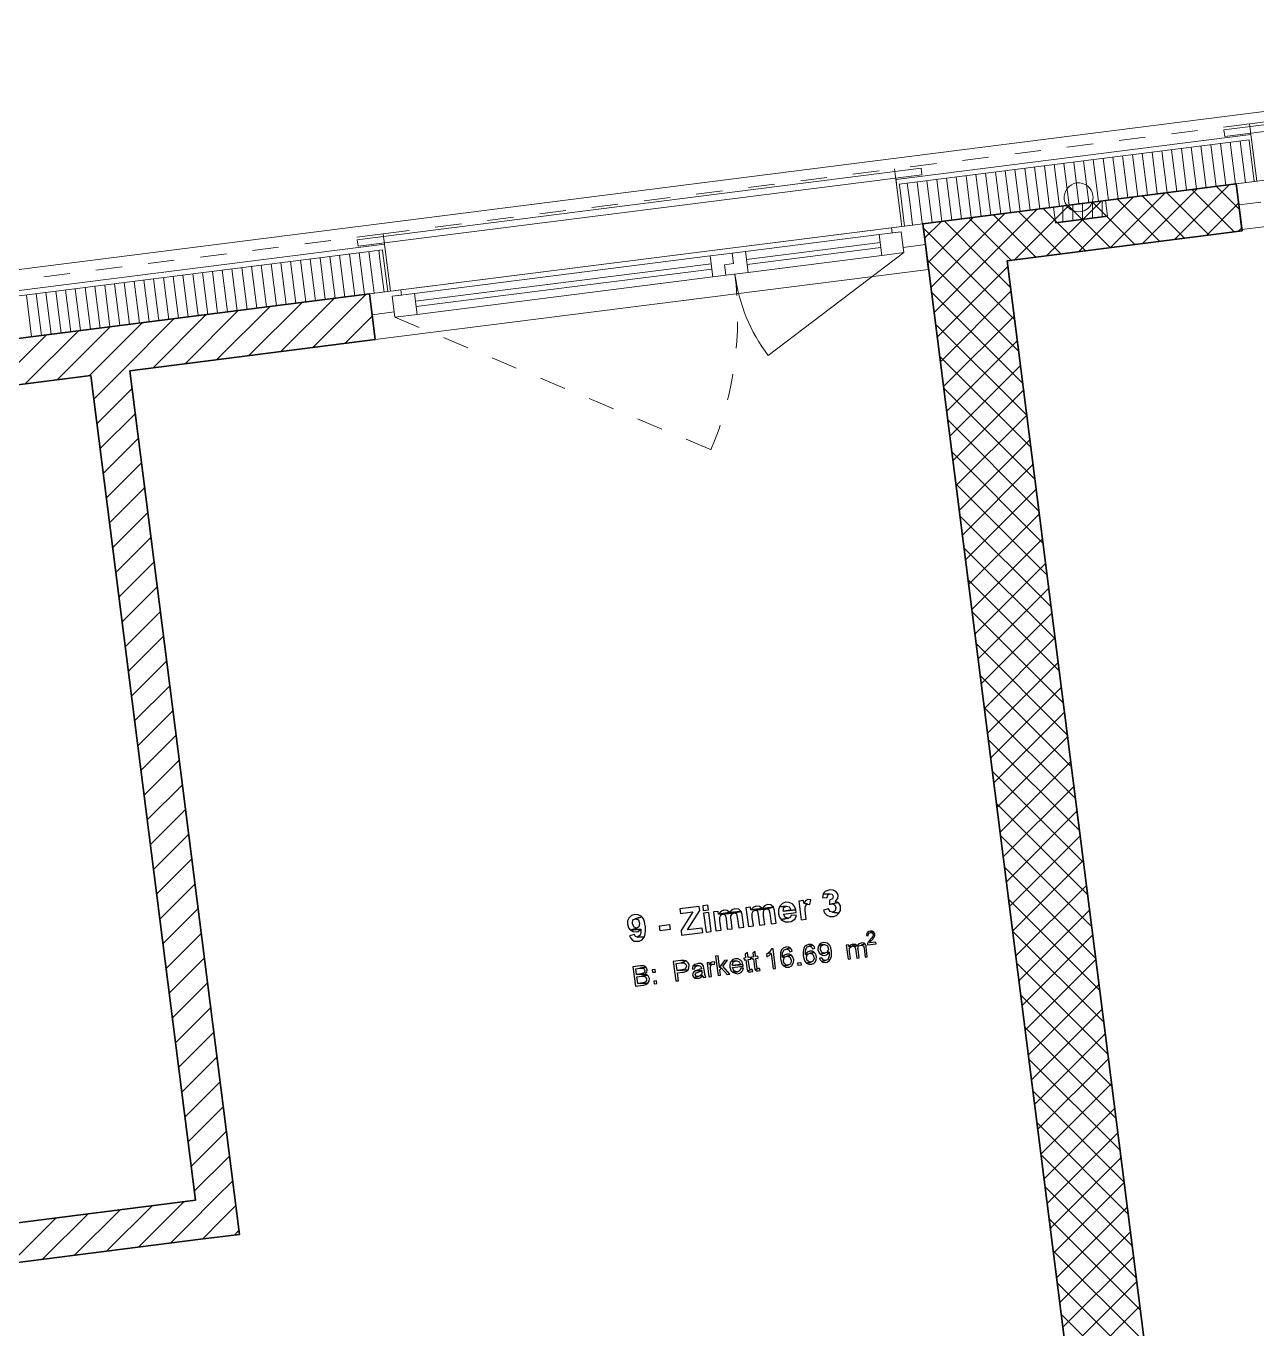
# Model space of a CAD drawing. Header units: metres. Extents: x 2713679.5 to 2713747.3, y 1226017.1 to 1226104.2.
# Drawn here: x 2713735.583 to 2713740.261, y 1226050.449 to 1226055.403 of the extents above; entities that cross this region are included whole.
import ezdxf

# ---------------------------------------------------------------- set-up
doc = ezdxf.new("R2010")
doc.units = ezdxf.units.M
doc.header["$MEASUREMENT"] = 0
doc.linetypes.add('Strich 2_1mm', pattern=[0.15, 0.1, -0.05])
doc.layers.add('plangrafiken', color=251, linetype='Continuous')
doc.layers.add('waende_stuetzen', color=250, linetype='Continuous')
doc.layers.add('texte', color=7, linetype='Continuous', true_color=0x000000)

msp = doc.modelspace()

# ---------------------------------------------------------------- linework, layer by layer
at = {"layer": 'plangrafiken', "color": 7, "linetype": 'Continuous', "lineweight": 13}
for p, q in [((2713742.9531, 1226055.366), (2713740.1357, 1226055.0084)), ((2713740.1388, 1226054.9836), (2713742.9562, 1226055.3412)), ((2713740.1357, 1226055.0084), (2713740.1388, 1226054.9836)), ((2713738.9849, 1226054.8624), (2713736.8421, 1226054.5904)), ((2713736.8452, 1226054.5656), (2713738.988, 1226054.8376)), ((2713738.988, 1226054.8376), (2713738.9849, 1226054.8624)), ((2713739.5986, 1226054.6681), (2713739.5986, 1226054.7286)), ((2713739.6361, 1226054.6729), (2713739.6361, 1226054.7333)), ((2713739.6736, 1226054.6776), (2713739.6736, 1226054.7381)), ((2713739.5236, 1226054.6586), (2713739.5236, 1226054.7191)), ((2713739.5611, 1226054.6633), (2713739.5611, 1226054.7238)), ((2713736.8421, 1226054.5904), (2713736.8452, 1226054.5656))]:
    msp.add_line(p, q, dxfattribs=at)
at = {"layer": 'plangrafiken', "color": 7, "linetype": 'Continuous', "lineweight": 18}
for p, q in [((2713739.4875, 1226054.7145), (2713739.6859, 1226054.7397)), ((2713739.6859, 1226054.7397), (2713739.6935, 1226054.6801)), ((2713739.4951, 1226054.655), (2713739.4875, 1226054.7145))]:
    msp.add_line(p, q, dxfattribs=at)
at = {"layer": 'plangrafiken', "color": 7, "linetype": 'Continuous', "lineweight": 35}
msp.add_line((2713739.4951, 1226054.655), (2713739.6935, 1226054.6801), dxfattribs=at)
at = {"layer": 'plangrafiken', "color": 7, "linetype": 'Continuous', "lineweight": 18}
for start, end in [(7.2326, 187.2326), (187.2326, 7.2326)]:
    msp.add_arc((2713739.5836, 1226054.7519), 0.055, start, end, dxfattribs=at)
at = {"layer": 'texte'}
for points in [[(2713738.6127, 1226052.1019), (2713738.6102, 1226052.0893), (2713738.6277, 1226052.0881), (2713738.6302, 1226052.0993), (2713738.6378, 1226052.1031)], [(2713738.6365, 1226052.1194), (2713738.634, 1226052.1181), (2713738.6227, 1226052.1144), (2713738.6215, 1226052.1144), (2713738.6127, 1226052.1044), (2713738.6127, 1226052.1019), (2713738.6378, 1226052.1031), (2713738.6465, 1226052.1019), (2713738.6503, 1226052.0943), (2713738.6478, 1226052.0843), (2713738.6365, 1226052.0793), (2713738.6365, 1226052.063), (2713738.6453, 1226052.0655), (2713738.6703, 1226052.0706), (2713738.6578, 1226052.0743), (2713738.659, 1226052.0756), (2713738.6678, 1226052.0856), (2713738.6691, 1226052.0968), (2713738.6678, 1226052.1031), (2713738.6603, 1226052.1131), (2713738.6503, 1226052.1181)], [(2713738.1408, 1226052.0555), (2713738.0681, 1226052.0468), (2713738.0707, 1226052.0292), (2713738.117, 1226052.0355), (2713738.0732, 1226051.9641), (2713738.0744, 1226051.9466), (2713738.1558, 1226051.9566), (2713738.1533, 1226051.9729), (2713738.0969, 1226051.9666), (2713738.1433, 1226052.0405)], [(2713738.1746, 1226052.0605), (2713738.1558, 1226052.058), (2713738.157, 1226052.0405), (2713738.1771, 1226052.043)], [(2713738.3361, 1226052.053), (2713738.3185, 1226052.0505), (2713738.3285, 1226051.9792), (2713738.3473, 1226051.9817), (2713738.3423, 1226052.0155), (2713738.3423, 1226052.0192), (2713738.3423, 1226052.0305), (2713738.3461, 1226052.038), (2713738.3548, 1226052.0418), (2713738.3974, 1226052.0468), (2713738.4237, 1226052.053), (2713738.3811, 1226052.048), (2713738.3373, 1226052.043)], [(2713738.3586, 1226052.0568), (2713738.3586, 1226052.0568), (2713738.3473, 1226052.053), (2713738.3373, 1226052.043), (2713738.3811, 1226052.048), (2713738.3711, 1226052.0555)], [(2713738.4012, 1226052.063), (2713738.3899, 1226052.058), (2713738.3899, 1226052.058), (2713738.3811, 1226052.048), (2713738.4237, 1226052.053), (2713738.4149, 1226052.0605), (2713738.4137, 1226052.0618)], [(2713738.4237, 1226052.053), (2713738.3974, 1226052.0468), (2713738.4062, 1226052.0443), (2713738.4062, 1226052.0443), (2713738.4099, 1226052.0305), (2713738.4149, 1226051.9892), (2713738.4337, 1226051.9917), (2713738.4274, 1226052.038), (2713738.4274, 1226052.0405)], [(2713738.4462, 1226052.0543), (2713738.4425, 1226052.043), (2713738.4425, 1226052.0292), (2713738.4425, 1226052.028), (2713738.4462, 1226052.0155), (2713738.4525, 1226052.0055), (2713738.4813, 1226052.0105), (2713738.4688, 1226052.0142), (2713738.4688, 1226052.0155), (2713738.4625, 1226052.0267), (2713738.5101, 1226052.033), (2713738.5088, 1226052.043), (2713738.4612, 1226052.038), (2713738.4612, 1226052.0393), (2713738.4637, 1226052.0518), (2713738.4738, 1226052.0568)], [(2713738.4713, 1226052.0718), (2713738.47, 1226052.0718), (2713738.4575, 1226052.0668), (2713738.4487, 1226052.058), (2713738.4462, 1226052.0543), (2713738.4738, 1226052.0568), (2713738.4838, 1226052.0543), (2713738.485, 1226052.053), (2713738.49, 1226052.0418), (2713738.4612, 1226052.038), (2713738.5088, 1226052.043), (2713738.5038, 1226052.0555), (2713738.4975, 1226052.0643), (2713738.495, 1226052.0655), (2713738.4838, 1226052.0706)], [(2713738.5376, 1226052.0781), (2713738.5201, 1226052.0756), (2713738.5288, 1226052.0042), (2713738.5476, 1226052.0067), (2713738.5451, 1226052.0292), (2713738.5439, 1226052.043), (2713738.5439, 1226052.053), (2713738.5476, 1226052.0618), (2713738.5539, 1226052.0643), (2713738.5389, 1226052.0681)], [(2713738.5539, 1226052.0818), (2713738.5464, 1226052.0781), (2713738.5389, 1226052.0681), (2713738.5539, 1226052.0643), (2713738.5626, 1226052.063), (2713738.5664, 1226052.0806), (2713738.5664, 1226052.0806)], [(2713738.6703, 1226052.0706), (2713738.6453, 1226052.0655), (2713738.6553, 1226052.063), (2713738.6603, 1226052.0518), (2713738.6603, 1226052.0518), (2713738.6578, 1226052.0393), (2713738.6478, 1226052.0342), (2713738.6728, 1226052.0305), (2713738.6791, 1226052.0405), (2713738.6791, 1226052.053), (2713738.6791, 1226052.058), (2713738.6728, 1226052.0681)], [(2713737.8966, 1226052.0255), (2713737.8841, 1226052.0217), (2713737.8754, 1226052.013), (2713737.8741, 1226052.0117), (2713737.8691, 1226052.0004), (2713737.8691, 1226051.9879), (2713737.8691, 1226051.9879), (2713737.8729, 1226051.9742), (2713737.8804, 1226051.9654), (2713737.9042, 1226051.9729), (2713737.8941, 1226051.9767), (2713737.8929, 1226051.9779), (2713737.8879, 1226051.9904), (2713737.8879, 1226051.9917), (2713737.8891, 1226052.0042), (2713737.8979, 1226052.0092), (2713737.9229, 1226052.0167), (2713737.9204, 1226052.0192), (2713737.9092, 1226052.0242)], [(2713737.9229, 1226052.0167), (2713737.8979, 1226052.0092), (2713737.9079, 1226052.0055), (2713737.9104, 1226052.0042), (2713737.9142, 1226051.9917), (2713737.9142, 1226051.9904), (2713737.9117, 1226051.9779), (2713737.9042, 1226051.9729), (2713737.8804, 1226051.9654), (2713737.9192, 1226051.9692), (2713737.9192, 1226051.9566), (2713737.9167, 1226051.9466), (2713737.9067, 1226051.9391), (2713737.9342, 1226051.9404), (2713737.9367, 1226051.9516), (2713737.938, 1226051.9641), (2713737.938, 1226051.9792), (2713737.9367, 1226051.9817), (2713737.9342, 1226051.9967), (2713737.9292, 1226052.008)], [(2713738.1783, 1226052.033), (2713738.1583, 1226052.0305), (2713738.1683, 1226051.9579), (2713738.1871, 1226051.9604)], [(2713738.2134, 1226052.0368), (2713738.1958, 1226052.0355), (2713738.2046, 1226051.9629), (2713738.2246, 1226051.9654), (2713738.2196, 1226052.0004), (2713738.2196, 1226052.003), (2713738.2196, 1226052.0155), (2713738.2234, 1226052.023), (2713738.2309, 1226052.0267), (2713738.2747, 1226052.0317), (2713738.301, 1226052.0368), (2713738.2572, 1226052.033), (2713738.2146, 1226052.0267)], [(2713738.2359, 1226052.0418), (2713738.2347, 1226052.0418), (2713738.2234, 1226052.0368), (2713738.2146, 1226052.0267), (2713738.2572, 1226052.033), (2713738.2484, 1226052.0405)], [(2713738.2747, 1226052.0317), (2713738.2309, 1226052.0267), (2713738.2372, 1226052.0255), (2713738.2409, 1226052.0217), (2713738.2409, 1226052.0205), (2713738.2434, 1226052.008), (2713738.2484, 1226051.9692), (2713738.2672, 1226051.9704), (2713738.2634, 1226052.0055), (2713738.2622, 1226052.008), (2713738.2622, 1226052.0205), (2713738.2672, 1226052.028)], [(2713738.2772, 1226052.0468), (2713738.2659, 1226052.043), (2713738.2659, 1226052.043), (2713738.2572, 1226052.033), (2713738.301, 1226052.0368), (2713738.2922, 1226052.0455), (2713738.291, 1226052.0455)], [(2713738.301, 1226052.0368), (2713738.2747, 1226052.0317), (2713738.2822, 1226052.0292), (2713738.2835, 1226052.028), (2713738.286, 1226052.0155), (2713738.2922, 1226051.9742), (2713738.311, 1226051.9767), (2713738.3048, 1226052.023), (2713738.3048, 1226052.0255)], [(2713738.3974, 1226052.0468), (2713738.3548, 1226052.0418), (2713738.3598, 1226052.0418), (2713738.3636, 1226052.0368), (2713738.3636, 1226052.0368), (2713738.3661, 1226052.0242), (2713738.3711, 1226051.9842), (2713738.3911, 1226051.9867), (2713738.3861, 1226052.0217), (2713738.3861, 1226052.0242), (2713738.3861, 1226052.0368), (2713738.3899, 1226052.0443)], [(2713738.4913, 1226052.023), (2713738.4875, 1226052.0142), (2713738.4813, 1226052.0105), (2713738.4525, 1226052.0055), (2713738.4575, 1226052.0017), (2713738.4688, 1226051.9967), (2713738.4825, 1226051.9967), (2713738.4913, 1226051.9979), (2713738.5013, 1226052.0042), (2713738.5063, 1226052.0092), (2713738.5113, 1226052.0217)], [(2713738.6328, 1226052.0468), (2713738.614, 1226052.0418), (2713738.6177, 1226052.0317), (2713738.6265, 1226052.023), (2713738.6378, 1226052.018), (2713738.6503, 1226052.018), (2713738.6515, 1226052.018), (2713738.6628, 1226052.0217), (2713738.6728, 1226052.0305), (2713738.6478, 1226052.0342), (2713738.639, 1226052.0368)], [(2713737.8804, 1226051.9654), (2713737.8891, 1226051.9604), (2713737.9016, 1226051.9591), (2713737.9092, 1226051.9604), (2713737.9192, 1226051.9692)], [(2713737.993, 1226051.9629), (2713737.9905, 1226051.9817), (2713738.0281, 1226051.9867), (2713738.0306, 1226051.9679), (2713737.993, 1226051.9629)], [(2713738.793, 1226051.9616), (2713738.7867, 1226051.9604), (2713738.7817, 1226051.9566), (2713738.7792, 1226051.9529), (2713738.778, 1226051.9454), (2713738.7842, 1226051.9454), (2713738.7842, 1226051.9479), (2713738.7867, 1226051.9529), (2713738.7867, 1226051.9541), (2713738.793, 1226051.9566), (2713738.8043, 1226051.9591), (2713738.7993, 1226051.9616)], [(2713738.8043, 1226051.9591), (2713738.793, 1226051.9566), (2713738.7942, 1226051.9566), (2713738.8005, 1226051.9554), (2713738.8005, 1226051.9554), (2713738.803, 1226051.9491), (2713738.803, 1226051.9479), (2713738.8018, 1226051.9416), (2713738.8005, 1226051.9404), (2713738.798, 1226051.9366), (2713738.7917, 1226051.9303), (2713738.7892, 1226051.9266), (2713738.7855, 1226051.9216), (2713738.7842, 1226051.9203), (2713738.7817, 1226051.9153), (2713738.7817, 1226051.9103), (2713738.8143, 1226051.9141), (2713738.813, 1226051.9203), (2713738.7892, 1226051.9178), (2713738.7917, 1226051.9203), (2713738.793, 1226051.9228), (2713738.798, 1226051.9278), (2713738.803, 1226051.9328), (2713738.8055, 1226051.9379), (2713738.8068, 1226051.9391), (2713738.8093, 1226051.9441), (2713738.8093, 1226051.9504), (2713738.808, 1226051.9541)], [(2713737.8954, 1226051.9491), (2713737.8766, 1226051.9441), (2713737.8804, 1226051.9366), (2713737.8879, 1226051.9278), (2713737.8941, 1226051.9241), (2713737.9079, 1226051.9241), (2713737.9129, 1226051.9241), (2713737.9242, 1226051.9291), (2713737.9329, 1226051.9391), (2713737.9342, 1226051.9404), (2713737.9067, 1226051.9391), (2713737.8991, 1226051.9416)], [(2713738.4725, 1226051.9015), (2713738.47, 1226051.9003), (2713738.4612, 1226051.8965), (2713738.4537, 1226051.8903), (2713738.4525, 1226051.8878), (2713738.45, 1226051.879), (2713738.45, 1226051.869), (2713738.45, 1226051.8577), (2713738.4525, 1226051.8465), (2713738.4562, 1226051.8377), (2713738.4612, 1226051.8314), (2713738.4625, 1226051.8302), (2713738.48, 1226051.8327), (2713738.4713, 1226051.8339), (2713738.465, 1226051.839), (2713738.4625, 1226051.8477), (2713738.4625, 1226051.8515), (2713738.465, 1226051.8602), (2713738.4663, 1226051.8627), (2713738.4587, 1226051.8627), (2713738.4587, 1226051.8715), (2713738.4587, 1226051.8803), (2713738.46, 1226051.8815), (2713738.465, 1226051.8903), (2713738.4725, 1226051.8928), (2713738.4875, 1226051.8978), (2713738.4825, 1226051.9003)], [(2713738.5589, 1226051.9116), (2713738.5564, 1226051.9116), (2713738.5476, 1226051.9078), (2713738.5414, 1226051.9015), (2713738.5401, 1226051.899), (2713738.5376, 1226051.8903), (2713738.5364, 1226051.8803), (2713738.5364, 1226051.869), (2713738.5389, 1226051.8577), (2713738.5426, 1226051.8477), (2713738.5476, 1226051.8415), (2713738.5489, 1226051.8402), (2713738.5664, 1226051.844), (2713738.5589, 1226051.8452), (2713738.5514, 1226051.8502), (2713738.5489, 1226051.859), (2713738.5489, 1226051.8627), (2713738.5514, 1226051.8715), (2713738.5526, 1226051.8728), (2713738.5451, 1226051.8728), (2713738.5451, 1226051.8828), (2713738.5464, 1226051.8903), (2713738.5464, 1226051.8928), (2713738.5514, 1226051.9015), (2713738.5589, 1226051.9041), (2713738.5739, 1226051.9091), (2713738.5689, 1226051.9116)], [(2713738.5739, 1226051.9091), (2713738.5589, 1226051.9041), (2713738.5601, 1226051.9041), (2713738.5689, 1226051.9015), (2713738.5727, 1226051.894), (2713738.5814, 1226051.8965), (2713738.5802, 1226051.9015)], [(2713738.5977, 1226051.9091), (2713738.5939, 1226051.9015), (2713738.5927, 1226051.8903), (2713738.5964, 1226051.8815), (2713738.6015, 1226051.874), (2713738.619, 1226051.8778), (2713738.6177, 1226051.8778), (2713738.609, 1226051.8803), (2713738.6065, 1226051.8828), (2713738.6027, 1226051.8915), (2713738.6027, 1226051.8965), (2713738.6052, 1226051.9053), (2713738.6077, 1226051.9078), (2713738.6152, 1226051.9116)], [(2713738.614, 1226051.9191), (2713738.6052, 1226051.9166), (2713738.5977, 1226051.9103), (2713738.5977, 1226051.9091), (2713738.6152, 1226051.9116), (2713738.6177, 1226051.9116), (2713738.6265, 1226051.9078), (2713738.629, 1226051.9053), (2713738.6315, 1226051.8965), (2713738.6328, 1226051.8928), (2713738.629, 1226051.884), (2713738.6277, 1226051.8815), (2713738.6353, 1226051.8815), (2713738.6353, 1226051.879), (2713738.6353, 1226051.8778), (2713738.6353, 1226051.8677), (2713738.6328, 1226051.859), (2713738.629, 1226051.8527), (2713738.6215, 1226051.8502), (2713738.6077, 1226051.8465), (2713738.6115, 1226051.844), (2713738.6215, 1226051.8427), (2713738.6277, 1226051.844), (2713738.6353, 1226051.849), (2713738.639, 1226051.854), (2713738.6428, 1226051.8627), (2713738.644, 1226051.8652), (2713738.644, 1226051.8753), (2713738.644, 1226051.8865), (2713738.6428, 1226051.8878), (2713738.6415, 1226051.899), (2713738.6378, 1226051.9066), (2713738.6353, 1226051.9103), (2713738.6277, 1226051.9166), (2713738.6227, 1226051.9178)], [(2713738.7091, 1226051.9103), (2713738.7004, 1226051.9091), (2713738.7079, 1226051.8552), (2713738.7166, 1226051.8565), (2713738.7129, 1226051.884), (2713738.7129, 1226051.8865), (2713738.7129, 1226051.8953), (2713738.7179, 1226051.9015), (2713738.7104, 1226051.9028)], [(2713738.7254, 1226051.9128), (2713738.7254, 1226051.9128), (2713738.7166, 1226051.9091), (2713738.7104, 1226051.9028), (2713738.7179, 1226051.9015), (2713738.7241, 1226051.9053), (2713738.7354, 1226051.9116), (2713738.7354, 1226051.9116)], [(2713738.7354, 1226051.9116), (2713738.7241, 1226051.9053), (2713738.7317, 1226051.9028), (2713738.7417, 1226051.9053)], [(2713738.7567, 1226051.9178), (2713738.7567, 1226051.9166), (2713738.7479, 1226051.9141), (2713738.7417, 1226051.9053), (2713738.7317, 1226051.9028), (2713738.7354, 1226051.894), (2713738.7404, 1226051.859), (2713738.7492, 1226051.8602), (2713738.7454, 1226051.8915), (2713738.7442, 1226051.8953), (2713738.7467, 1226051.9041), (2713738.7479, 1226051.9053), (2713738.7567, 1226051.9091), (2713738.7705, 1226051.9141), (2713738.7667, 1226051.9166)], [(2713738.7705, 1226051.9141), (2713738.7567, 1226051.9091), (2713738.7617, 1226051.9078), (2713738.7655, 1226051.9053), (2713738.768, 1226051.8965), (2713738.7717, 1226051.8627), (2713738.7805, 1226051.864), (2713738.7767, 1226051.9015), (2713738.7755, 1226051.9066)], [(2713738.2134, 1226051.8677), (2713738.2034, 1226051.8665), (2713738.2134, 1226051.7926), (2713738.2221, 1226051.7939), (2713738.2196, 1226051.8152), (2713738.2259, 1226051.8214), (2713738.2184, 1226051.8252)], [(2713738.281, 1226051.8565), (2713738.2797, 1226051.8565), (2713738.2697, 1226051.854), (2713738.2634, 1226051.8465), (2713738.281, 1226051.849), (2713738.2847, 1226051.849), (2713738.2935, 1226051.8452), (2713738.2935, 1226051.8452), (2713738.2985, 1226051.8352), (2713738.2685, 1226051.8314), (2713738.3073, 1226051.8352), (2713738.3048, 1226051.8452), (2713738.2985, 1226051.8515), (2713738.2985, 1226051.8515), (2713738.2897, 1226051.8565)], [(2713738.3248, 1226051.8803), (2713738.316, 1226051.874), (2713738.3173, 1226051.8602), (2713738.311, 1226051.859), (2713738.3123, 1226051.8527), (2713738.3185, 1226051.8527), (2713738.3223, 1226051.8227), (2713738.3223, 1226051.8214), (2713738.3248, 1226051.8114), (2713738.3386, 1226051.8164), (2713738.3348, 1226051.8164), (2713738.3336, 1226051.8177), (2713738.3323, 1226051.8227), (2713738.3273, 1226051.854), (2713738.3373, 1226051.8552), (2713738.3361, 1226051.8627), (2713738.3273, 1226051.8615)], [(2713738.3536, 1226051.884), (2713738.3448, 1226051.8778), (2713738.3473, 1226051.864), (2713738.3398, 1226051.8627), (2713738.3411, 1226051.8565), (2713738.3473, 1226051.8565), (2713738.3511, 1226051.8264), (2713738.3523, 1226051.8239), (2713738.3536, 1226051.8152), (2713738.3674, 1226051.8202), (2713738.3636, 1226051.8202), (2713738.3623, 1226051.8214), (2713738.3611, 1226051.8264), (2713738.3573, 1226051.8577), (2713738.3661, 1226051.859), (2713738.3648, 1226051.8665), (2713738.3561, 1226051.8652)], [(2713738.4049, 1226051.879), (2713738.3974, 1226051.8728), (2713738.3986, 1226051.864), (2713738.3986, 1226051.864), (2713738.4074, 1226051.869), (2713738.4087, 1226051.8703), (2713738.4149, 1226051.8765)], [(2713738.4224, 1226051.894), (2713738.4162, 1226051.894), (2713738.4149, 1226051.8915), (2713738.4099, 1226051.8828), (2713738.4049, 1226051.879), (2713738.4149, 1226051.8765), (2713738.4224, 1226051.8189), (2713738.4312, 1226051.8202)], [(2713738.4763, 1226051.874), (2713738.475, 1226051.874), (2713738.4663, 1226051.8703), (2713738.465, 1226051.8703), (2713738.4587, 1226051.8627), (2713738.4663, 1226051.8627), (2713738.475, 1226051.8665), (2713738.4925, 1226051.8703), (2713738.485, 1226051.874)], [(2713738.4925, 1226051.8703), (2713738.475, 1226051.8665), (2713738.4775, 1226051.8665), (2713738.4863, 1226051.8627), (2713738.4875, 1226051.8602), (2713738.4913, 1226051.8515), (2713738.4913, 1226051.8477), (2713738.4888, 1226051.8377), (2713738.4875, 1226051.8365), (2713738.48, 1226051.8327), (2713738.4625, 1226051.8302), (2713738.4713, 1226051.8252), (2713738.4813, 1226051.8252), (2713738.4838, 1226051.8252), (2713738.4925, 1226051.8302), (2713738.4938, 1226051.8314), (2713738.4988, 1226051.8402), (2713738.5001, 1226051.8427), (2713738.5013, 1226051.8527), (2713738.4975, 1226051.8627)], [(2713738.4875, 1226051.8978), (2713738.4725, 1226051.8928), (2713738.4725, 1226051.894), (2713738.4825, 1226051.8903), (2713738.4863, 1226051.8828), (2713738.495, 1226051.8853), (2713738.4938, 1226051.8903)], [(2713738.5626, 1226051.8853), (2713738.5614, 1226051.8853), (2713738.5526, 1226051.8815), (2713738.5514, 1226051.8815), (2713738.5451, 1226051.8728), (2713738.5526, 1226051.8728), (2713738.5614, 1226051.8778), (2713738.5789, 1226051.8803), (2713738.5714, 1226051.8853)], [(2713738.5789, 1226051.8803), (2713738.5614, 1226051.8778), (2713738.5639, 1226051.8778), (2713738.5727, 1226051.874), (2713738.5752, 1226051.8715), (2713738.5777, 1226051.8627), (2713738.5789, 1226051.8577), (2713738.5752, 1226051.849), (2713738.5739, 1226051.8477), (2713738.5664, 1226051.844), (2713738.5489, 1226051.8402), (2713738.5576, 1226051.8365), (2713738.5677, 1226051.8365), (2713738.5702, 1226051.8365), (2713738.5789, 1226051.8402), (2713738.5814, 1226051.8427), (2713738.5864, 1226051.8515), (2713738.5864, 1226051.854), (2713738.5877, 1226051.864), (2713738.5852, 1226051.874)], [(2713738.6077, 1226051.8602), (2713738.599, 1226051.859), (2713738.6015, 1226051.8527), (2713738.6077, 1226051.8465), (2713738.6215, 1226051.8502), (2713738.6127, 1226051.8527), (2713738.6127, 1226051.8527)], [(2713738.6277, 1226051.8815), (2713738.619, 1226051.8778), (2713738.6015, 1226051.874), (2713738.609, 1226051.8703), (2713738.619, 1226051.869), (2713738.619, 1226051.869), (2713738.6277, 1226051.8728), (2713738.629, 1226051.874), (2713738.6353, 1226051.8815)], [(2713737.9179, 1226051.8302), (2713737.8891, 1226051.8264), (2713737.8991, 1226051.7526), (2713737.9279, 1226051.7563), (2713737.9304, 1226051.7563), (2713737.9392, 1226051.7588), (2713737.9467, 1226051.7638), (2713737.9079, 1226051.7626), (2713737.9042, 1226051.7876), (2713737.9217, 1226051.7901), (2713737.9455, 1226051.7939), (2713737.9367, 1226051.7976), (2713737.9367, 1226051.7976), (2713737.9029, 1226051.7964), (2713737.9004, 1226051.8189), (2713737.9154, 1226051.8214), (2713737.9392, 1226051.8252), (2713737.9317, 1226051.8302), (2713737.9279, 1226051.8302)], [(2713737.9392, 1226051.8252), (2713737.9154, 1226051.8214), (2713737.9179, 1226051.8214), (2713737.9267, 1226051.8214), (2713737.9329, 1226051.8189), (2713737.9354, 1226051.8127), (2713737.9342, 1226051.8052), (2713737.9292, 1226051.8014), (2713737.9192, 1226051.7989), (2713737.9029, 1226051.7964), (2713737.9367, 1226051.7976), (2713737.943, 1226051.8052), (2713737.9442, 1226051.8139), (2713737.9442, 1226051.8152), (2713737.9405, 1226051.8239)], [(2713737.9743, 1226051.8164), (2713737.963, 1226051.8152), (2713737.9642, 1226051.8052), (2713737.9755, 1226051.8064)], [(2713738.0719, 1226051.8502), (2713738.0431, 1226051.8465), (2713738.0531, 1226051.7726), (2713738.0631, 1226051.7726), (2713738.0594, 1226051.8039), (2713738.0782, 1226051.8064), (2713738.0832, 1226051.8064), (2713738.0932, 1226051.8102), (2713738.0994, 1226051.8152), (2713738.0581, 1226051.8127), (2713738.0544, 1226051.839), (2713738.0732, 1226051.8415), (2713738.0919, 1226051.849), (2713738.0919, 1226051.849), (2713738.0832, 1226051.8502), (2713738.0819, 1226051.8502)], [(2713738.0919, 1226051.849), (2713738.0732, 1226051.8415), (2713738.0832, 1226051.8415), (2713738.0894, 1226051.8377), (2713738.0932, 1226051.8302), (2713738.0932, 1226051.8289), (2713738.0894, 1226051.8202), (2713738.0869, 1226051.8177), (2713738.0769, 1226051.8152), (2713738.0581, 1226051.8127), (2713738.0994, 1226051.8152), (2713738.102, 1226051.8227), (2713738.1032, 1226051.8314), (2713738.1032, 1226051.8327), (2713738.0994, 1226051.8415)], [(2713738.117, 1226051.8289), (2713738.1145, 1226051.8189), (2713738.1232, 1226051.8189), (2713738.127, 1226051.8277), (2713738.127, 1226051.8277), (2713738.1358, 1226051.8314)], [(2713738.127, 1226051.8114), (2713738.1207, 1226051.8077), (2713738.117, 1226051.8014), (2713738.1157, 1226051.7939), (2713738.117, 1226051.7914), (2713738.122, 1226051.7839), (2713738.1383, 1226051.7889), (2713738.1295, 1226051.7901), (2713738.1257, 1226051.7964), (2713738.127, 1226051.8001), (2713738.1295, 1226051.8039), (2713738.137, 1226051.8064), (2713738.1433, 1226051.8089), (2713738.152, 1226051.8127)], [(2713738.137, 1226051.839), (2713738.1345, 1226051.8377), (2713738.1245, 1226051.8352), (2713738.1245, 1226051.8352), (2713738.117, 1226051.8289), (2713738.117, 1226051.8289), (2713738.1358, 1226051.8314), (2713738.1383, 1226051.8314), (2713738.147, 1226051.8289), (2713738.1508, 1226051.8214), (2713738.1508, 1226051.8189), (2713738.1458, 1226051.8177), (2713738.1345, 1226051.8139), (2713738.127, 1226051.8114), (2713738.152, 1226051.8127), (2713738.152, 1226051.8089), (2713738.152, 1226051.7989), (2713738.147, 1226051.7926), (2713738.1558, 1226051.7914), (2713738.1583, 1226051.7851), (2713738.167, 1226051.7864), (2713738.1645, 1226051.7926), (2713738.1633, 1226051.7964), (2713738.162, 1226051.8089), (2713738.1595, 1226051.8214), (2713738.1583, 1226051.8289), (2713738.1545, 1226051.8352), (2713738.1483, 1226051.839), (2713738.147, 1226051.839)], [(2713738.1796, 1226051.8427), (2713738.1721, 1226051.8415), (2713738.1783, 1226051.7876), (2713738.1883, 1226051.7889), (2713738.1846, 1226051.8177), (2713738.1846, 1226051.8177), (2713738.1846, 1226051.8277), (2713738.1871, 1226051.8339), (2713738.1921, 1226051.8365), (2713738.1808, 1226051.8352)], [(2713738.1921, 1226051.8452), (2713738.1858, 1226051.8427), (2713738.1808, 1226051.8352), (2713738.1921, 1226051.8365), (2713738.1996, 1226051.8352), (2713738.2009, 1226051.844), (2713738.2009, 1226051.844)], [(2713738.2497, 1226051.8515), (2713738.2372, 1226051.8502), (2713738.2184, 1226051.8252), (2713738.2259, 1226051.8214), (2713738.2472, 1226051.7964), (2713738.2584, 1226051.7976), (2713738.2309, 1226051.8289)], [(2713738.2634, 1226051.8465), (2713738.2609, 1226051.844), (2713738.2584, 1226051.8352), (2713738.2584, 1226051.8252), (2713738.2597, 1226051.8214), (2713738.2622, 1226051.8127), (2713738.2685, 1226051.8052), (2713738.2872, 1226051.8077), (2713738.2835, 1226051.8077), (2713738.2747, 1226051.8114), (2713738.2722, 1226051.8152), (2713738.2685, 1226051.8239), (2713738.3085, 1226051.8289), (2713738.3085, 1226051.8314), (2713738.3073, 1226051.8352), (2713738.2685, 1226051.8314), (2713738.2685, 1226051.8352), (2713738.271, 1226051.844), (2713738.2722, 1226051.8452), (2713738.281, 1226051.849)], [(2713738.2997, 1226051.8214), (2713738.2997, 1226051.8202), (2713738.2947, 1226051.8114), (2713738.2872, 1226051.8077), (2713738.2685, 1226051.8052), (2713738.2697, 1226051.8052), (2713738.2785, 1226051.8014), (2713738.2885, 1226051.8001), (2713738.2947, 1226051.8026), (2713738.3023, 1226051.8077), (2713738.306, 1226051.8114), (2713738.3098, 1226051.8214)], [(2713738.3423, 1226051.8164), (2713738.3386, 1226051.8164), (2713738.3248, 1226051.8114), (2713738.3298, 1226051.8077), (2713738.3373, 1226051.8077), (2713738.3448, 1226051.8089)], [(2713738.3711, 1226051.8202), (2713738.3674, 1226051.8202), (2713738.3536, 1226051.8152), (2713738.3586, 1226051.8114), (2713738.3661, 1226051.8114), (2713738.3736, 1226051.8127)], [(2713738.5176, 1226051.8314), (2713738.5163, 1226051.8415), (2713738.5276, 1226051.8427), (2713738.5288, 1226051.8327), (2713738.5176, 1226051.8314)], [(2713737.9455, 1226051.7939), (2713737.9217, 1226051.7901), (2713737.9229, 1226051.7901), (2713737.9329, 1226051.7901), (2713737.9392, 1226051.7864), (2713737.9417, 1226051.7801), (2713737.9417, 1226051.7739), (2713737.938, 1226051.7688), (2713737.9329, 1226051.7663), (2713737.9267, 1226051.7651), (2713737.9079, 1226051.7626), (2713737.9467, 1226051.7638), (2713737.9517, 1226051.7714), (2713737.9517, 1226051.7714), (2713737.953, 1226051.7814), (2713737.9517, 1226051.7839), (2713737.948, 1226051.7914)], [(2713737.9793, 1226051.7726), (2713737.9693, 1226051.7714), (2713737.9705, 1226051.7613), (2713737.9805, 1226051.7626)], [(2713738.147, 1226051.7926), (2713738.1383, 1226051.7889), (2713738.122, 1226051.7839), (2713738.1257, 1226051.7826), (2713738.137, 1226051.7814), (2713738.137, 1226051.7814), (2713738.1458, 1226051.7839), (2713738.147, 1226051.7851), (2713738.1558, 1226051.7914)]]:
    msp.add_lwpolyline(points, close=True, dxfattribs=at)
at = {"layer": 'waende_stuetzen', "color": 7, "linetype": 'Continuous', "lineweight": 13}
for p, q in [((2713740.2286, 1226055.0706), (2713742.8476, 1226055.403)), ((2713740.2286, 1226055.0706), (2713738.8794, 1226054.8994)), ((2713740.204, 1226054.629), (2713742.9817, 1226054.9815)), ((2713736.935, 1226054.6526), (2713738.8794, 1226054.8994)), ((2713740.2613, 1226054.8127), (2713738.9121, 1226054.6415)), ((2713740.301, 1226054.8177), (2713740.1819, 1226054.8026)), ((2713740.192, 1226054.7232), (2713740.2763, 1226054.7339)), ((2713736.935, 1226054.6526), (2713734.3854, 1226054.3291)), ((2713736.9677, 1226054.3947), (2713738.9121, 1226054.6415)), ((2713738.8724, 1226054.6364), (2713737.0074, 1226054.3997)), ((2713738.9915, 1226054.6515), (2713738.8724, 1226054.6364)), ((2713738.8724, 1226054.6364), (2713738.875, 1226054.6166)), ((2713738.8254, 1226054.6103), (2713738.3169, 1226054.5458)), ((2713738.8291, 1226054.5805), (2713738.3207, 1226054.516)), ((2713738.9097, 1226054.621), (2713738.8254, 1226054.6103)), ((2713738.8254, 1226054.6103), (2713738.8354, 1226054.5309)), ((2713738.875, 1226054.6166), (2713738.9097, 1226054.621)), ((2713738.9097, 1226054.621), (2713738.9172, 1226054.5615)), ((2713738.9198, 1226054.5416), (2713738.9097, 1226054.621)), ((2713738.183, 1226054.5288), (2713737.0595, 1226054.3862)), ((2713738.2673, 1226054.5395), (2713738.183, 1226054.5288)), ((2713738.183, 1226054.5288), (2713738.1931, 1226054.4494)), ((2713738.3169, 1226054.5458), (2713738.2673, 1226054.5395)), ((2713738.2673, 1226054.5395), (2713738.2724, 1226054.4998)), ((2713738.327, 1226054.4664), (2713738.3169, 1226054.5458)), ((2713738.3232, 1226054.4962), (2713738.8316, 1226054.5607)), ((2713738.327, 1226054.4664), (2713738.8354, 1226054.5309)), ((2713738.9198, 1226054.5416), (2713738.4042, 1226054.1499)), ((2713738.8354, 1226054.5309), (2713738.9198, 1226054.5416)), ((2713738.9172, 1226054.5615), (2713739.0016, 1226054.5722)), ((2713736.9104, 1226054.211), (2713739.0135, 1226054.4779)), ((2713738.1868, 1226054.499), (2713737.0633, 1226054.3564)), ((2713737.0658, 1226054.3366), (2713738.1893, 1226054.4792)), ((2713738.2724, 1226054.4998), (2713738.2376, 1226054.4954)), ((2713738.2376, 1226054.4954), (2713738.2427, 1226054.4557)), ((2713737.0696, 1226054.3068), (2713738.1931, 1226054.4494)), ((2713738.1931, 1226054.4494), (2713738.2427, 1226054.4557)), ((2713738.2427, 1226054.4557), (2713738.327, 1226054.4664)), ((2713736.9677, 1226054.3947), (2713734.4182, 1226054.0711)), ((2713737.0074, 1226054.3997), (2713736.8884, 1226054.3846)), ((2713737.0595, 1226054.3862), (2713736.9752, 1226054.3755)), ((2713736.9752, 1226054.3755), (2713737.0099, 1226054.3799)), ((2713737.0099, 1226054.3799), (2713737.0074, 1226054.3997)), ((2713737.0696, 1226054.3068), (2713737.0595, 1226054.3862)), ((2713736.9827, 1226054.316), (2713736.9752, 1226054.3755)), ((2713736.9752, 1226054.3755), (2713736.9853, 1226054.2961)), ((2713736.8984, 1226054.3053), (2713736.9827, 1226054.316)), ((2713736.9853, 1226054.2961), (2713737.0696, 1226054.3068))]:
    msp.add_line(p, q, dxfattribs=at)
at = {"layer": 'waende_stuetzen', "color": 7, "linetype": 'Strich 2_1mm', "lineweight": 13}
for p, q in [((2713740.2336, 1226055.0309), (2713742.8526, 1226055.3633)), ((2713740.2336, 1226055.0309), (2713738.8844, 1226054.8597)), ((2713736.94, 1226054.613), (2713738.8844, 1226054.8597)), ((2713736.94, 1226054.613), (2713734.3905, 1226054.2894)), ((2713736.9853, 1226054.2961), (2713738.1863, 1226053.7921))]:
    msp.add_line(p, q, dxfattribs=at)
at = {"layer": 'waende_stuetzen', "color": 7, "linetype": 'Continuous', "lineweight": 18}
for p, q in [((2713740.2336, 1226055.0309), (2713740.2361, 1226055.0111)), ((2713740.2386, 1226054.9912), (2713738.8895, 1226054.82)), ((2713740.2361, 1226055.0111), (2713740.2613, 1226054.8127)), ((2713740.2386, 1226054.9912), (2713740.2412, 1226054.9714)), ((2713740.1618, 1226054.9613), (2713738.9713, 1226054.8103)), ((2713740.2312, 1226054.9701), (2713740.1618, 1226054.9613)), ((2713740.2316, 1226054.9677), (2713740.2312, 1226054.9701)), ((2713740.2514, 1226054.8114), (2713740.2316, 1226054.9677)), ((2713740.2613, 1226054.8127), (2713740.2412, 1226054.9714)), ((2713738.8844, 1226054.8597), (2713738.8869, 1226054.8399)), ((2713738.8869, 1226054.8399), (2713738.9121, 1226054.6415)), ((2713738.8895, 1226054.82), (2713738.892, 1226054.8002)), ((2713738.892, 1226054.8002), (2713738.9121, 1226054.6415)), ((2713738.9713, 1226054.8103), (2713738.9019, 1226054.8014)), ((2713738.9022, 1226054.799), (2713738.9019, 1226054.8014)), ((2713738.9022, 1226054.799), (2713738.922, 1226054.6427)), ((2713740.2613, 1226054.8127), (2713740.1819, 1226054.8026)), ((2713740.2514, 1226054.8114), (2713740.1819, 1226054.8026)), ((2713740.2613, 1226054.8127), (2713740.2514, 1226054.8114)), ((2713738.9121, 1226054.6415), (2713738.9915, 1226054.6515)), ((2713738.9121, 1226054.6415), (2713738.922, 1226054.6427)), ((2713738.922, 1226054.6427), (2713738.9915, 1226054.6515)), ((2713736.94, 1226054.613), (2713736.9425, 1226054.5931)), ((2713736.9425, 1226054.5931), (2713736.9677, 1226054.3947)), ((2713736.9451, 1226054.5733), (2713734.3955, 1226054.2497)), ((2713736.8682, 1226054.5434), (2713734.4774, 1226054.2399)), ((2713736.9377, 1226054.5522), (2713736.8682, 1226054.5434)), ((2713736.938, 1226054.5497), (2713736.9377, 1226054.5522)), ((2713736.9578, 1226054.3934), (2713736.938, 1226054.5497)), ((2713736.9451, 1226054.5733), (2713736.9476, 1226054.5534)), ((2713736.9677, 1226054.3947), (2713736.9476, 1226054.5534)), ((2713736.9677, 1226054.3947), (2713736.8884, 1226054.3846)), ((2713736.9578, 1226054.3934), (2713736.8884, 1226054.3846)), ((2713736.9677, 1226054.3947), (2713736.9578, 1226054.3934))]:
    msp.add_line(p, q, dxfattribs=at)
at = {"layer": 'waende_stuetzen', "color": 18, "linetype": 'Continuous', "lineweight": 0, "true_color": 0x000000}
for p, q in [((2713739.8625, 1226054.9234), (2713739.8826, 1226054.7646)), ((2713739.8997, 1226054.9281), (2713739.9198, 1226054.7693)), ((2713739.9369, 1226054.9328), (2713739.957, 1226054.7741)), ((2713739.9741, 1226054.9375), (2713739.9942, 1226054.7788)), ((2713740.0113, 1226054.9422), (2713740.0314, 1226054.7835)), ((2713740.0485, 1226054.947), (2713740.0686, 1226054.7882)), ((2713740.0857, 1226054.9517), (2713740.1058, 1226054.793)), ((2713740.1229, 1226054.9564), (2713740.143, 1226054.7977)), ((2713740.1601, 1226054.9611), (2713740.1802, 1226054.8024)), ((2713740.1973, 1226054.9658), (2713740.2073, 1226054.887)), ((2713739.4905, 1226054.8761), (2713739.5106, 1226054.7174)), ((2713739.5277, 1226054.8809), (2713739.5478, 1226054.7221)), ((2713739.5649, 1226054.8856), (2713739.585, 1226054.7269)), ((2713739.6021, 1226054.8903), (2713739.6222, 1226054.7316)), ((2713739.6393, 1226054.895), (2713739.6594, 1226054.7363)), ((2713739.6765, 1226054.8997), (2713739.6966, 1226054.741)), ((2713739.7137, 1226054.9045), (2713739.7338, 1226054.7457)), ((2713739.7509, 1226054.9092), (2713739.771, 1226054.7505)), ((2713739.7881, 1226054.9139), (2713739.8082, 1226054.7552)), ((2713739.8253, 1226054.9186), (2713739.8454, 1226054.7599)), ((2713740.2073, 1226054.887), (2713740.2174, 1226054.8071)), ((2713739.0813, 1226054.8242), (2713739.1014, 1226054.6655)), ((2713739.1185, 1226054.8289), (2713739.1386, 1226054.6702)), ((2713739.1557, 1226054.8337), (2713739.1758, 1226054.6749)), ((2713739.1929, 1226054.8384), (2713739.213, 1226054.6796)), ((2713739.2301, 1226054.8431), (2713739.2502, 1226054.6844)), ((2713739.2673, 1226054.8478), (2713739.2874, 1226054.6891)), ((2713739.3045, 1226054.8525), (2713739.3246, 1226054.6938)), ((2713739.3417, 1226054.8573), (2713739.3618, 1226054.6985)), ((2713739.3789, 1226054.862), (2713739.399, 1226054.7033)), ((2713739.4161, 1226054.8667), (2713739.4362, 1226054.708)), ((2713739.4533, 1226054.8714), (2713739.4734, 1226054.7127)), ((2713738.9324, 1226054.8053), (2713738.9415, 1226054.7341)), ((2713738.9697, 1226054.81), (2713738.9893, 1226054.6551)), ((2713739.0069, 1226054.8148), (2713739.027, 1226054.656)), ((2713739.0441, 1226054.8195), (2713739.0642, 1226054.6608)), ((2713739.826, 1226054.576), (2713740.0338, 1226054.7838)), ((2713739.9475, 1226054.5914), (2713740.1553, 1226054.7992)), ((2713740.1743, 1226054.6202), (2713740.0133, 1226054.7812)), ((2713740.1941, 1226054.7065), (2713740.1074, 1226054.7932)), ((2713738.9415, 1226054.7341), (2713738.9526, 1226054.6466)), ((2713739.4616, 1226054.5297), (2713739.6694, 1226054.7376)), ((2713739.5831, 1226054.5452), (2713739.7909, 1226054.753)), ((2713739.7978, 1226054.5724), (2713739.6368, 1226054.7334)), ((2713739.7045, 1226054.5606), (2713739.9124, 1226054.7684)), ((2713739.892, 1226054.5844), (2713739.731, 1226054.7454)), ((2713739.9861, 1226054.5963), (2713739.8251, 1226054.7573)), ((2713740.0802, 1226054.6083), (2713739.9192, 1226054.7693)), ((2713740.069, 1226054.6068), (2713740.1913, 1226054.7291)), ((2713739.0104, 1226054.5028), (2713739.1835, 1226054.6759)), ((2713739.0971, 1226054.4835), (2713739.3049, 1226054.6913)), ((2713739.2186, 1226054.4989), (2713739.4264, 1226054.7067)), ((2713739.4214, 1226054.5246), (2713739.2603, 1226054.6857)), ((2713739.3401, 1226054.5143), (2713739.5479, 1226054.7221)), ((2713739.5155, 1226054.5366), (2713739.3545, 1226054.6976)), ((2713739.6096, 1226054.5485), (2713739.4486, 1226054.7095)), ((2713739.7037, 1226054.5605), (2713739.5427, 1226054.7215)), ((2713738.9893, 1226054.6551), (2713738.9898, 1226054.6513)), ((2713739.139, 1226054.4888), (2713738.9937, 1226054.6341)), ((2713738.9984, 1226054.5969), (2713739.062, 1226054.6605)), ((2713739.2331, 1226054.5008), (2713739.0721, 1226054.6618)), ((2713739.3272, 1226054.5127), (2713739.1662, 1226054.6737)), ((2713740.1905, 1226054.6222), (2713740.2032, 1226054.635)), ((2713736.7748, 1226054.5315), (2713736.7949, 1226054.3728)), ((2713736.812, 1226054.5362), (2713736.8321, 1226054.3775)), ((2713736.8492, 1226054.5409), (2713736.8693, 1226054.3822)), ((2713736.8864, 1226054.5457), (2713736.9013, 1226054.4278)), ((2713736.9236, 1226054.5504), (2713736.9279, 1226054.5162)), ((2713736.3655, 1226054.4796), (2713736.3857, 1226054.3208)), ((2713736.4027, 1226054.4843), (2713736.4229, 1226054.3256)), ((2713736.4399, 1226054.489), (2713736.4601, 1226054.3303)), ((2713736.4771, 1226054.4937), (2713736.4973, 1226054.335)), ((2713736.5143, 1226054.4984), (2713736.5345, 1226054.3397)), ((2713736.5515, 1226054.5032), (2713736.5717, 1226054.3444)), ((2713736.5887, 1226054.5079), (2713736.6089, 1226054.3492)), ((2713736.6259, 1226054.5126), (2713736.6461, 1226054.3539)), ((2713736.6631, 1226054.5173), (2713736.6833, 1226054.3586)), ((2713736.7004, 1226054.5221), (2713736.7205, 1226054.3633)), ((2713736.7376, 1226054.5268), (2713736.7577, 1226054.368)), ((2713736.9279, 1226054.5162), (2713736.9437, 1226054.3917)), ((2713739.0449, 1226054.4769), (2713739.0091, 1226054.5126)), ((2713739.0223, 1226054.4087), (2713739.0971, 1226054.4835)), ((2713739.0342, 1226054.3145), (2713739.2186, 1226054.4989)), ((2713739.0462, 1226054.2204), (2713739.3145, 1226054.4888)), ((2713739.3401, 1226054.2877), (2713739.139, 1226054.4888)), ((2713739.3246, 1226054.4092), (2713739.2331, 1226054.5008)), ((2713735.9935, 1226054.4324), (2713736.0137, 1226054.2736)), ((2713736.0307, 1226054.4371), (2713736.0509, 1226054.2783)), ((2713736.0679, 1226054.4418), (2713736.0881, 1226054.2831)), ((2713736.1051, 1226054.4465), (2713736.1253, 1226054.2878)), ((2713736.1423, 1226054.4512), (2713736.1625, 1226054.2925)), ((2713736.1795, 1226054.456), (2713736.1997, 1226054.2972)), ((2713736.2167, 1226054.4607), (2713736.2369, 1226054.302)), ((2713736.2539, 1226054.4654), (2713736.2741, 1226054.3067)), ((2713736.2911, 1226054.4701), (2713736.3113, 1226054.3114)), ((2713736.3283, 1226054.4748), (2713736.3485, 1226054.3161)), ((2713736.9013, 1226054.4278), (2713736.9065, 1226054.3869)), ((2713739.3555, 1226054.1663), (2713739.0449, 1226054.4769)), ((2713735.5843, 1226054.3804), (2713735.6044, 1226054.2217)), ((2713735.6215, 1226054.3851), (2713735.6416, 1226054.2264)), ((2713735.6587, 1226054.3899), (2713735.6788, 1226054.2311)), ((2713735.6959, 1226054.3946), (2713735.7161, 1226054.2359)), ((2713735.7331, 1226054.3993), (2713735.7533, 1226054.2406)), ((2713735.7703, 1226054.404), (2713735.7905, 1226054.2453)), ((2713735.8075, 1226054.4087), (2713735.8277, 1226054.25)), ((2713735.8447, 1226054.4135), (2713735.8649, 1226054.2547)), ((2713735.8819, 1226054.4182), (2713735.9021, 1226054.2595)), ((2713735.9191, 1226054.4229), (2713735.9393, 1226054.2642)), ((2713735.9563, 1226054.4276), (2713735.9765, 1226054.2689)), ((2713736.6732, 1226054.1809), (2713736.8753, 1226054.383)), ((2713739.3709, 1226054.0448), (2713739.0245, 1226054.3911)), ((2713739.0581, 1226054.1263), (2713739.3265, 1226054.3947)), ((2713736.3088, 1226054.1347), (2713736.5108, 1226054.3367)), ((2713736.4303, 1226054.1501), (2713736.6323, 1226054.3521)), ((2713736.5518, 1226054.1655), (2713736.7538, 1226054.3676)), ((2713735.9443, 1226054.0884), (2713736.1464, 1226054.2905)), ((2713736.0658, 1226054.1038), (2713736.2679, 1226054.3059)), ((2713736.1873, 1226054.1193), (2713736.3894, 1226054.3213)), ((2713736.7947, 1226054.1963), (2713736.899, 1226054.3006)), ((2713739.0701, 1226054.0322), (2713739.3384, 1226054.3005)), ((2713735.5799, 1226054.0422), (2713735.7819, 1226054.2442)), ((2713735.7014, 1226054.0576), (2713735.9034, 1226054.2596)), ((2713735.8229, 1226054.073), (2713736.0249, 1226054.2751)), ((2713739.3863, 1226053.9233), (2713739.0399, 1226054.2697)), ((2713735.4584, 1226054.0268), (2713735.6605, 1226054.2288)), ((2713739.082, 1226053.9381), (2713739.3504, 1226054.2064)), ((2713739.4017, 1226053.8018), (2713739.0554, 1226054.1482)), ((2713735.8404, 1226053.9845), (2713735.9443, 1226054.0884)), ((2713739.094, 1226053.8439), (2713739.3623, 1226054.1123)), ((2713735.8523, 1226053.8904), (2713735.9865, 1226054.0245)), ((2713739.4171, 1226053.6803), (2713739.0708, 1226054.0267)), ((2713739.1059, 1226053.7498), (2713739.3743, 1226054.0182)), ((2713735.8643, 1226053.7962), (2713735.9985, 1226053.9304)), ((2713739.4326, 1226053.5588), (2713739.0862, 1226053.9052)), ((2713739.1179, 1226053.6557), (2713739.3862, 1226053.9241)), ((2713735.8762, 1226053.7021), (2713736.0104, 1226053.8363)), ((2713739.1298, 1226053.5616), (2713739.3982, 1226053.8299)), ((2713735.8882, 1226053.608), (2713736.0223, 1226053.7422)), ((2713739.448, 1226053.4374), (2713739.1016, 1226053.7837)), ((2713739.1418, 1226053.4675), (2713739.4101, 1226053.7358)), ((2713735.9001, 1226053.5139), (2713736.0343, 1226053.648)), ((2713739.4634, 1226053.3159), (2713739.117, 1226053.6622)), ((2713739.1537, 1226053.3733), (2713739.422, 1226053.6417)), ((2713735.9121, 1226053.4197), (2713736.0462, 1226053.5539)), ((2713739.4788, 1226053.1944), (2713739.1324, 1226053.5408)), ((2713739.1656, 1226053.2792), (2713739.434, 1226053.5476)), ((2713735.924, 1226053.3256), (2713736.0582, 1226053.4598)), ((2713739.1776, 1226053.1851), (2713739.4459, 1226053.4534)), ((2713739.4942, 1226053.0729), (2713739.1479, 1226053.4193)), ((2713735.9359, 1226053.2315), (2713736.0701, 1226053.3657)), ((2713739.1895, 1226053.091), (2713739.4579, 1226053.3593)), ((2713739.5096, 1226052.9514), (2713739.1633, 1226053.2978)), ((2713735.9479, 1226053.1374), (2713736.0821, 1226053.2716)), ((2713739.2015, 1226052.9969), (2713739.4698, 1226053.2652)), ((2713735.9598, 1226053.0433), (2713736.094, 1226053.1774)), ((2713739.5251, 1226052.8299), (2713739.1787, 1226053.1763)), ((2713739.2134, 1226052.9027), (2713739.4818, 1226053.1711)), ((2713735.9718, 1226052.9491), (2713736.106, 1226053.0833)), ((2713739.5405, 1226052.7085), (2713739.1941, 1226053.0548)), ((2713739.2254, 1226052.8086), (2713739.4937, 1226053.077)), ((2713735.9837, 1226052.855), (2713736.1179, 1226052.9892)), ((2713739.2373, 1226052.7145), (2713739.5057, 1226052.9828)), ((2713735.9957, 1226052.7609), (2713736.1298, 1226052.8951)), ((2713739.5559, 1226052.587), (2713739.2095, 1226052.9333)), ((2713739.2493, 1226052.6204), (2713739.5176, 1226052.8887)), ((2713736.0076, 1226052.6668), (2713736.1418, 1226052.8009)), ((2713739.5713, 1226052.4655), (2713739.225, 1226052.8119)), ((2713739.2612, 1226052.5262), (2713739.5295, 1226052.7946)), ((2713736.0196, 1226052.5727), (2713736.1537, 1226052.7068)), ((2713739.2731, 1226052.4321), (2713739.5415, 1226052.7005)), ((2713739.5867, 1226052.344), (2713739.2404, 1226052.6904)), ((2713736.0315, 1226052.4785), (2713736.1657, 1226052.6127)), ((2713739.2851, 1226052.338), (2713739.5534, 1226052.6064)), ((2713739.6021, 1226052.2225), (2713739.2558, 1226052.5689)), ((2713736.0435, 1226052.3844), (2713736.1776, 1226052.5186)), ((2713739.297, 1226052.2439), (2713739.5654, 1226052.5122)), ((2713739.6176, 1226052.101), (2713739.2712, 1226052.4474)), ((2713736.0554, 1226052.2903), (2713736.1896, 1226052.4245)), ((2713739.309, 1226052.1498), (2713739.5773, 1226052.4181)), ((2713736.0673, 1226052.1962), (2713736.2015, 1226052.3303)), ((2713739.633, 1226051.9796), (2713739.2866, 1226052.3259)), ((2713739.3209, 1226052.0556), (2713739.5893, 1226052.324)), ((2713736.0793, 1226052.102), (2713736.2135, 1226052.2362)), ((2713739.6484, 1226051.8581), (2713739.302, 1226052.2044)), ((2713739.3329, 1226051.9615), (2713739.6012, 1226052.2299)), ((2713736.0912, 1226052.0079), (2713736.2254, 1226052.1421)), ((2713739.3448, 1226051.8674), (2713739.6132, 1226052.1357)), ((2713739.6638, 1226051.7366), (2713739.3175, 1226052.083)), ((2713736.1032, 1226051.9138), (2713736.2373, 1226052.048)), ((2713739.3568, 1226051.7733), (2713739.6251, 1226052.0416)), ((2713736.1151, 1226051.8197), (2713736.2493, 1226051.9539)), ((2713739.6792, 1226051.6151), (2713739.3329, 1226051.9615)), ((2713739.3687, 1226051.6792), (2713739.6371, 1226051.9475)), ((2713736.1271, 1226051.7256), (2713736.2612, 1226051.8597)), ((2713739.3806, 1226051.585), (2713739.649, 1226051.8534)), ((2713739.6947, 1226051.4936), (2713739.3483, 1226051.84)), ((2713736.139, 1226051.6314), (2713736.2732, 1226051.7656)), ((2713739.3926, 1226051.4909), (2713739.6609, 1226051.7593)), ((2713739.7101, 1226051.3721), (2713739.3637, 1226051.7185)), ((2713736.151, 1226051.5373), (2713736.2851, 1226051.6715)), ((2713739.4045, 1226051.3968), (2713739.6729, 1226051.6651)), ((2713736.1629, 1226051.4432), (2713736.2971, 1226051.5774)), ((2713739.7255, 1226051.2507), (2713739.3791, 1226051.597)), ((2713739.4165, 1226051.3027), (2713739.6848, 1226051.571)), ((2713736.1748, 1226051.3491), (2713736.309, 1226051.4833)), ((2713739.7409, 1226051.1292), (2713739.3945, 1226051.4755)), ((2713739.4284, 1226051.2085), (2713739.6968, 1226051.4769)), ((2713736.1868, 1226051.255), (2713736.321, 1226051.3891)), ((2713739.4404, 1226051.1144), (2713739.7087, 1226051.3828)), ((2713739.7563, 1226051.0077), (2713739.41, 1226051.3541)), ((2713736.1987, 1226051.1608), (2713736.3329, 1226051.295)), ((2713739.4523, 1226051.0203), (2713739.7207, 1226051.2887)), ((2713739.7717, 1226050.8862), (2713739.4254, 1226051.2326)), ((2713736.2107, 1226051.0667), (2713736.3449, 1226051.2009)), ((2713739.4643, 1226050.9262), (2713739.7326, 1226051.1945)), ((2713739.7872, 1226050.7647), (2713739.4408, 1226051.1111)), ((2713736.2226, 1226050.9726), (2713736.3568, 1226051.1068)), ((2713739.4762, 1226050.8321), (2713739.7446, 1226051.1004)), ((2713736.3049, 1226050.9488), (2713736.3687, 1226051.0126)), ((2713739.8026, 1226050.6433), (2713739.4562, 1226050.9896)), ((2713739.4881, 1226050.7379), (2713739.7565, 1226051.0063)), ((2713735.8888, 1226050.7448), (2713736.062, 1226050.918)), ((2713736.0103, 1226050.7602), (2713736.1835, 1226050.9334)), ((2713736.2653, 1226050.9092), (2713736.3049, 1226050.9488)), ((2713736.325, 1226050.8629), (2713736.3807, 1226050.9185)), ((2713739.5001, 1226050.6438), (2713739.7684, 1226050.9122)), ((2713735.5243, 1226050.6986), (2713735.6975, 1226050.8718)), ((2713735.6458, 1226050.714), (2713735.819, 1226050.8872)), ((2713735.7673, 1226050.7294), (2713735.9405, 1226050.9026)), ((2713736.1318, 1226050.7757), (2713736.2346, 1226050.8785)), ((2713736.2346, 1226050.8785), (2713736.2653, 1226050.9092)), ((2713736.2532, 1226050.7911), (2713736.325, 1226050.8629)), ((2713739.818, 1226050.5218), (2713739.4716, 1226050.8681)), ((2713736.3747, 1226050.8065), (2713736.3848, 1226050.8166)), ((2713736.3848, 1226050.8166), (2713736.3926, 1226050.8244)), ((2713739.512, 1226050.5497), (2713739.7804, 1226050.818)), ((2713739.8334, 1226050.4003), (2713739.487, 1226050.7466)), ((2713739.524, 1226050.4556), (2713739.7923, 1226050.7239)), ((2713739.8488, 1226050.2788), (2713739.5025, 1226050.6252)), ((2713739.5359, 1226050.3615), (2713739.8043, 1226050.6298)), ((2713739.5479, 1226050.2673), (2713739.8162, 1226050.5357)), ((2713739.8642, 1226050.1573), (2713739.5179, 1226050.5037))]:
    msp.add_line(p, q, dxfattribs=at)
at = {"layer": 'waende_stuetzen', "color": 7, "linetype": 'Continuous', "lineweight": 35}
for p, q in [((2713738.9915, 1226054.6515), (2713740.1819, 1226054.8026)), ((2713740.1819, 1226054.8026), (2713740.192, 1226054.7232)), ((2713740.1819, 1226054.8026), (2713740.2046, 1226054.624)), ((2713740.192, 1226054.7232), (2713740.204, 1226054.629)), ((2713738.9915, 1226054.6515), (2713739.0016, 1226054.5722)), ((2713738.9915, 1226054.6515), (2713739.0141, 1226054.473)), ((2713739.3118, 1226054.5107), (2713740.2046, 1226054.624)), ((2713739.0016, 1226054.5722), (2713739.0135, 1226054.4779)), ((2713739.8852, 1226049.992), (2713739.3118, 1226054.5107)), ((2713739.0141, 1226054.473), (2713739.5876, 1226049.9542)), ((2713734.4975, 1226054.0812), (2713736.8884, 1226054.3846)), ((2713736.8884, 1226054.3846), (2713736.8984, 1226054.3053)), ((2713736.8984, 1226054.3053), (2713736.9104, 1226054.211)), ((2713735.9779, 1226054.0927), (2713736.9104, 1226054.211)), ((2713736.3946, 1226050.809), (2713735.9779, 1226054.0927)), ((2713734.5196, 1226053.9076), (2713735.8291, 1226054.0738)), ((2713735.8291, 1226054.0738), (2713736.2269, 1226050.9389)), ((2713736.2269, 1226050.9389), (2713733.5285, 1226050.5965)), ((2713734.222, 1226050.5333), (2713736.2458, 1226050.7901)), ((2713736.3946, 1226050.809), (2713736.2458, 1226050.7901))]:
    msp.add_line(p, q, dxfattribs=at)
at = {"layer": 'waende_stuetzen', "color": 7, "linetype": 'Strich 2_1mm', "lineweight": 13}
msp.add_arc((2713736.9853, 1226054.2961), 1.3025, 337.2326, 7.2326, dxfattribs=at)
at = {"layer": 'waende_stuetzen', "color": 7, "linetype": 'Continuous', "lineweight": 13}
msp.add_arc((2713738.9198, 1226054.5416), 0.6475, 187.2326, 217.2326, dxfattribs=at)

doc.saveas('drawing.dxf')
